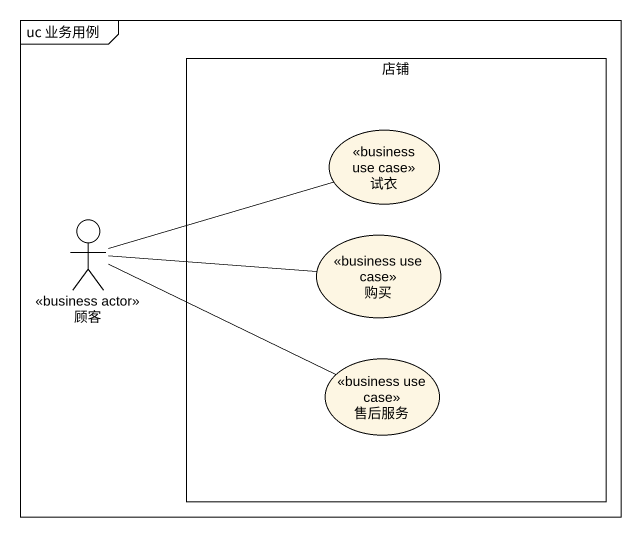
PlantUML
@startuml
mainframe uc 业务用例
rectangle 店铺 {
  usecase 试衣 <<business use case>>
  usecase 购买 <<business use case>>
  usecase 售后服务 <<business use case>>
}
actor 顾客 <<business actor>>
顾客 -right- 试衣
顾客 -right- 购买
顾客 -right- 售后服务
@enduml
